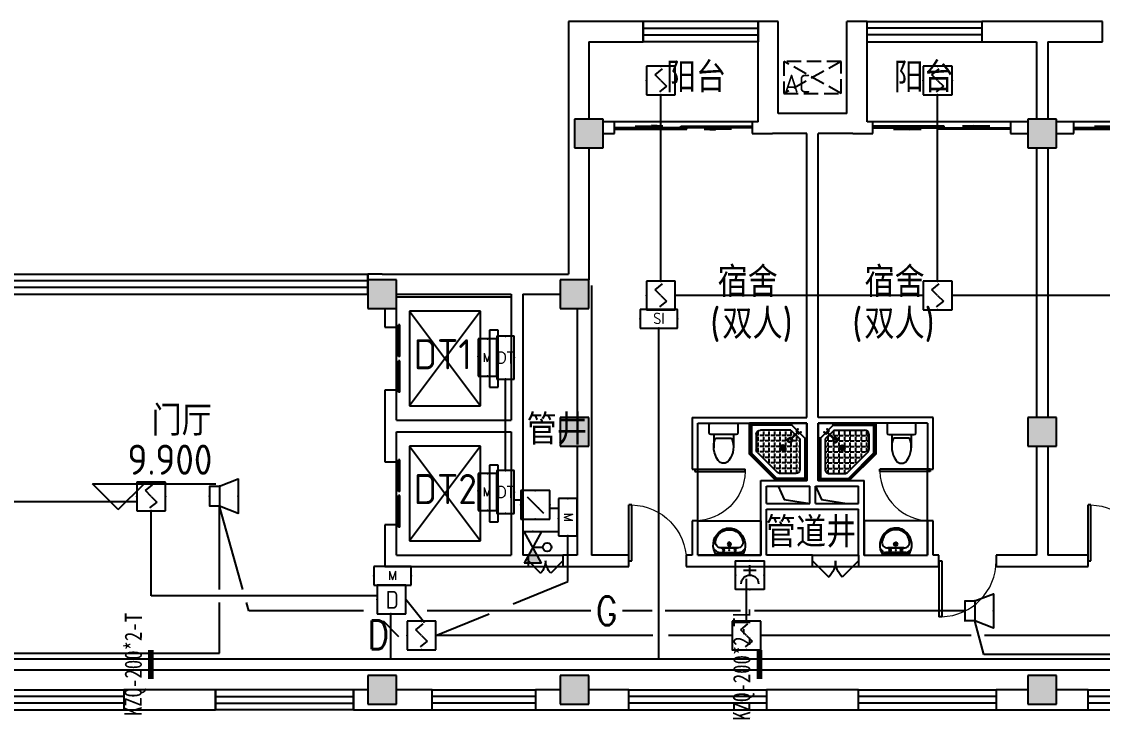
# Model space of a CAD drawing. Extents: x 1725663 to 4653551, y -550461 to 248782.
# Drawn here: x 2336162 to 2354993, y -459401 to -447237 of the extents above; entities that cross this region are included whole.
import ezdxf
from ezdxf.enums import TextEntityAlignment as Align

# ---------------------------------------------------------------- set-up
doc = ezdxf.new("R2010")
doc.units = 0
doc.header["$LTSCALE"] = 1000
doc.linetypes.add('DASH', pattern=[0.35, 0.25, -0.1])
for name, color, linetype in [('0-底图', 7, 'Continuous'), ('A-ANNO-IDEN-LEVL', 3, 'Continuous'), ('A-ANNO-TXT', 7, 'Continuous'), ('CABLETRAY', 4, 'Continuous'), ('CLAYER', 7, 'Continuous'), ('COLUMN', 255, 'Continuous'), ('DIM-消防', 3, 'Continuous'), ('DOOR_FIRE', 4, 'Continuous'), ('EQUIP-广播', 3, 'Continuous'), ('EQUIP-消防', 3, 'Continuous'), ('EQUIP-箱柜', 3, 'Continuous'), ('EVTR', 2, 'Continuous'), ('PUB_HATCH', 8, 'Continuous'), ('PUB_TEXT', 7, 'Continuous'), ('WALL', 2, 'Continuous'), ('WINDOW', 4, 'Continuous'), ('WIRE-消防', 1, 'Continuous'), ('WP_F', 1, 'Continuous'), ('抗震支吊架', 2, 'Continuous'), ('洁具', 213, 'Continuous'), ('空调外机', 211, 'Continuous')]:
    doc.layers.add(name, color=color, linetype=linetype)
doc.styles.add('_TEL_ATTDEF', font='gbenor', dxfattribs={"bigfont": 'gbcbig'})
doc.styles.add('_TEL_DIM', font='SIMPLEX', dxfattribs={"width": 0.8, "height": 3.5, "bigfont": 'HZTXT'})
doc.styles.add('HZ', font='rs.shx', dxfattribs={"width": 0.8, "bigfont": 'hztxt.shx'})
doc.styles.add('kzcad', font='', dxfattribs={"width": 0.8})
doc.styles.get("Standard").update_dxf_attribs({"font": 'geniso.shx', "bigfont": 'hztxt.shx'})
doc.styles.get('kzcad').set_extended_font_data('SimSun')

# ---------------------------------------------------------------- blocks, each defined once
blk = doc.blocks.new('$equip$00002656')
for p, q in [((-0.5, 1), (-0.5, 0)), ((0.5, 1), (-0.5, 1)), ((0.5, 0), (0.5, 1)), ((0, 0.5), (0, 0.15)), ((-0.5, 0), (0.5, 0)), ((-0.219, 0.331), (0.222, 0.331))]:
    blk.add_line(p, q)
at = {"const_width": 0.04}
blk.add_lwpolyline([(-0.5, 1), (0.5, 1), (0.5, 0), (-0.5, 0), (-0.5, 1), (0.5, 1)], dxfattribs=at)
blk.add_arc((0, 0.8), 0.3, 180, 0)
for p in [(0, 1), (-0.5, 0.5), (0.5, 0.5), (0, 0)]:
    blk.add_point(p)
at = {"color": 7, "flags": 1}
for tag, height, p in [('B', 0.4, (0.762, 0.292)), ('A', 0.00002, (0, 0))]:
    blk.add_attdef(tag, text='', height=height, dxfattribs=at).set_placement(p, align=Align.MIDDLE_CENTER)
blk = doc.blocks.new('A$C29581A72')
at = {"layer": 'EQUIP-消防', "xscale": 500, "yscale": 500, "zscale": 500}
blk.add_blockref('$equip$00002656', (358, 98), dxfattribs=at)
at = {"style": 'HZ', "flags": 1}
for tag in ['WHAT', 'SPEC', 'UNIT']:
    blk.add_attdef(tag, (375, 0), '', height=0.001, dxfattribs=at)
blk = doc.blocks.new('$equip$00002760')
for p, q in [((0.5, 0.5), (-0.5, 0.5)), ((-0.5, 0.5), (-0.5, -0.5)), ((0.5, -0.5), (0.5, 0.5)), ((-0.283, -0.283), (0.283, 0.283)), ((-0.5, -0.5), (0.5, -0.5))]:
    blk.add_line(p, q)
at = {"const_width": 0.04}
blk.add_lwpolyline([(-0.5, 0.5), (0.5, 0.5), (0.5, -0.5), (-0.5, -0.5), (-0.5, 0.5), (0.5, 0.5)], dxfattribs=at)
for p in [(0, 0.5), (-0.5, 0), (0.5, 0), (0, -0.5)]:
    blk.add_point(p)
blk.add_solid([(0.283, 0.283), (0.075, 0.124), (0.124, 0.075)])
at = {"color": 7, "flags": 1}
for tag, height, p in [('A', 0.00002, (0, 0)), ('B', 0.4, (0.755, -0.254))]:
    blk.add_attdef(tag, text='', height=height, dxfattribs=at).set_placement(p, align=Align.MIDDLE_CENTER)
blk = doc.blocks.new('$equip$00002662')
for p, q in [((-0.55, -0.95), (-0.55, -0.35)), ((-0.55, -0.35), (0.55, -0.95)), ((0.55, -0.35), (-0.55, -0.95)), ((0, -0.65), (0, -0.3)), ((0.55, -0.35), (0.55, -0.95))]:
    blk.add_line(p, q)
blk.add_circle((0, -0.15), 0.15)
for p in [(-0.002, 0), (-0.55, -0.65), (0, -0.65), (0.55, -0.65)]:
    blk.add_point(p)
blk.add_solid([(0, -0.65), (0.55, -0.95), (0.55, -0.35)])
at = {"color": 7, "flags": 1}
for tag, height, p in [('A', 0.00002, (0, 0)), ('B', 0.4, (0.834, -0.65))]:
    blk.add_attdef(tag, text='', height=height, dxfattribs=at).set_placement(p, align=Align.MIDDLE_CENTER)
blk = doc.blocks.new('$equip_U$00000157(WIN7-PC-dian)')
for p, q in [((-0.65, 0.65), (-0.65, 0)), ((0.65, 0.65), (-0.65, 0.65)), ((0.65, 0), (0.65, 0.65)), ((-0.65, 0), (0.65, 0))]:
    blk.add_line(p, q)
for p in [(0.041, 0.65), (-0.65, 0.325), (0.041, 0), (0.65, 0.325)]:
    blk.add_point(p)
at = {"color": 7, "style": '_TEL_DIM'}
blk.add_attdef('$TEXT$', text='', height=0.3, dxfattribs=at).set_placement((0.006, 0.343), align=Align.MIDDLE_CENTER)
at = {"color": 7, "style": '_TEL_DIM', "flags": 1}
for tag in ['A', 'REMARK']:
    blk.add_attdef(tag, text='', height=0.00002, dxfattribs=at).set_placement((0, 0), align=Align.MIDDLE_CENTER)
at = {"layer": 'EQUIP-消防', "color": 7, "style": '_TEL_DIM', "flags": 1}
blk.add_attdef('REMARK', text='', height=0.00002, dxfattribs=at).set_placement((0, 0), align=Align.MIDDLE_CENTER)
blk.add_attdef('REMARK', text='', height=0.00002, dxfattribs=at).set_placement((0, 0), align=Align.MIDDLE_CENTER)
blk = doc.blocks.new('$Equip$00002649')
for p, q in [((-0.5, 0.5), (-0.5, -0.5)), ((0.5, 0.5), (-0.5, 0.5)), ((-0.2, 0.2), (0.05, 0.4)), ((0.5, -0.5), (0.5, 0.5)), ((0, 0), (-0.2, 0.2)), ((0, 0), (0.2, -0.2)), ((0.2, -0.2), (-0.05, -0.4)), ((-0.5, -0.5), (0.5, -0.5))]:
    blk.add_line(p, q)
at = {"const_width": 0.02}
blk.add_lwpolyline([(-0.5, 0.5), (0.5, 0.5), (0.5, -0.5), (-0.5, -0.5), (-0.5, 0.5), (0.5, 0.5)], dxfattribs=at)
for p in [(0, 0.5), (-0.5, 0), (0.5, 0), (0, -0.5)]:
    blk.add_point(p)
at = {"color": 7, "flags": 1}
for tag, height, p in [('A', 0.00002, (0, 0)), ('B', 0.4, (0.762, -0.208))]:
    blk.add_attdef(tag, text='', height=height, dxfattribs=at).set_placement(p, align=Align.MIDDLE_CENTER)
blk = doc.blocks.new('$equip$00002982')
for p, q in [((0.35, 0.35), (1, 0.6)), ((1, 0.6), (1, -0.6)), ((0, 0.35), (0.35, 0.35)), ((0, 0.35), (0, -0.35)), ((0.35, 0.35), (0.35, -0.35)), ((0.35, -0.35), (0, -0.35)), ((1, -0.6), (0.35, -0.35))]:
    blk.add_line(p, q)
at = {"const_width": 0.04}
blk.add_lwpolyline([(0.35, 0.35), (0, 0.35), (0, -0.35), (0.35, -0.35), (1, -0.6), (1, 0.6), (0.35, 0.35), (0, 0.35)], dxfattribs=at)
for p in [(0, 0), (0.35, 0.35), (1, 0), (0.35, -0.35)]:
    blk.add_point(p)
at = {"color": 7, "style": '_TEL_DIM', "flags": 1}
for tag in ['A', 'REMARK']:
    blk.add_attdef(tag, text='', height=0.00002, dxfattribs=at).set_placement((0, 0), align=Align.MIDDLE_CENTER)
blk = doc.blocks.new('$equip$00002755')
for p, q in [((0.5, 0.5), (-0.5, 0.5)), ((-0.5, 0.5), (-0.5, -0.5)), ((0.5, -0.5), (0.5, 0.5)), ((-0.5, -0.5), (0.5, -0.5))]:
    blk.add_line(p, q)
at = {"const_width": 0.04}
blk.add_lwpolyline([(-0.5, 0.5), (0.5, 0.5), (0.5, -0.5), (-0.5, -0.5), (-0.5, 0.5), (0.5, 0.5)], dxfattribs=at)
for p in [(0, 0.5), (-0.5, 0), (0.5, 0), (-0.027, -0.5)]:
    blk.add_point(p)
at = {"color": 7}
blk.add_attdef('$TEXT$', text='', height=0.4, dxfattribs=at).set_placement((0.026, -0.008), align=Align.MIDDLE_CENTER)
at = {"color": 7, "flags": 1}
for tag, height, p in [('A', 0.00002, (0, 0)), ('B', 0.4, (0.755, -0.254))]:
    blk.add_attdef(tag, text='', height=height, dxfattribs=at).set_placement(p, align=Align.MIDDLE_CENTER)
blk = doc.blocks.new('$TelecSys$00000111')
blk.add_line((0.268, 0.268), (-0.268, -0.268))
at = {"color": 7, "style": '_TEL_DIM', "width": 0.8}
blk.add_attdef('N', text='', height=1, dxfattribs=at).set_placement((-0.212, 0.579), align=Align.MIDDLE)
blk = doc.blocks.new('$equip$00002776')
for p, q in [((0.65, 0.65), (-0.65, 0.65)), ((-0.65, 0.65), (-0.65, 0)), ((0.65, 0), (0.65, 0.65)), ((-0.65, 0), (0.65, 0))]:
    blk.add_line(p, q)
at = {"const_width": 0.04}
blk.add_lwpolyline([(-0.65, 0.65), (-0.65, 0), (0.65, 0), (0.65, 0.65), (-0.65, 0.65), (-0.65, 0)], dxfattribs=at)
for p in [(0, 0.65), (-0.65, 0.325), (0, 0), (0.65, 0.325)]:
    blk.add_point(p)
at = {"color": 7}
blk.add_attdef('$TEXT$', text='', height=0.4, dxfattribs=at).set_placement((0.006, 0.343), align=Align.MIDDLE_CENTER)
at = {"color": 7, "flags": 1}
for tag, p in [('B', (0.905, 0.246)), ('A', (0, 0))]:
    blk.add_attdef(tag, text='', height=0.4, dxfattribs=at).set_placement(p, align=Align.MIDDLE_CENTER)
blk = doc.blocks.new('$equip$00002904')
for p, q in [((0.75, 0.6), (-0.75, 0.6)), ((-0.75, 0.6), (-0.75, 0)), ((0.75, 0), (0.75, 0.6)), ((-0.75, 0), (0.75, 0))]:
    blk.add_line(p, q)
at = {"const_width": 0.04}
blk.add_lwpolyline([(-0.75, 0.6), (-0.75, 0), (0.75, 0), (0.75, 0.6), (-0.75, 0.6), (-0.75, 0)], dxfattribs=at)
for p in [(0, 0.6), (-0.75, 0.3), (0, 0), (0.75, 0.3)]:
    blk.add_point(p)
at = {"color": 7, "style": '_TEL_DIM'}
blk.add_attdef('$TEXT$', text='', height=0.4, dxfattribs=at).set_placement((0, 0.3), align=Align.MIDDLE_CENTER)
at = {"color": 7, "style": '_TEL_DIM', "flags": 1}
for tag in ['A', 'REMARK']:
    blk.add_attdef(tag, text='', height=0.00002, dxfattribs=at).set_placement((0, 0), align=Align.MIDDLE_CENTER)
blk = doc.blocks.new('1F平面-CAD导入_dwg_Drawing4_t3_dwg_$plan$00001613-474159-1F-927810-1F')
at = {"layer": '洁具'}
for p, q in [((-30, 250), (-170, 250)), ((-200, 170), (-430, 170)), ((-260, -140), (-260, 140)), ((-200, -170), (-200, -220)), ((-170, -250), (-30, -250))]:
    blk.add_line(p, q, dxfattribs=at)
for points in [[(-200, 220), (-200, 170), (-200, -170), (-430, -170)], [(0, -220), (0, 220)]]:
    blk.add_lwpolyline(points, dxfattribs=at)
for centre, radius, start, end in [((-170, 220), 30, 90, 180), ((-30, 220), 30, 0, 90), ((-590, 0), 110, 123.4509, 236.5491), ((-413, -227), 398, 67.4505, 126.6381), ((-413, 227), 398, 233.3619, 292.5495), ((-170, -220), 30, 180, 270), ((-30, -220), 30, 270, 0)]:
    blk.add_arc(centre, radius, start, end, dxfattribs=at)
blk = doc.blocks.new('$lvtry$00000169')
at = {"color": 0}
for p, q in [((259, -36), (259, 0)), ((259, -36), (36, -259)), ((276, -120), (120, -276)), ((144, -151), (291, -298)), ((151, -144), (298, -291)), ((259, -24), (976, -24)), ((259, -36), (964, -36)), ((270, -213), (270, -143)), ((276, -120), (808, -120)), ((366, -213), (366, -143)), ((462, -213), (462, -143)), ((558, -213), (558, -143)), ((655, -213), (655, -143)), ((751, -213), (751, -143)), ((847, -213), (847, -143)), ((964, -36), (976, -24)), ((964, -36), (964, -525)), ((976, -24), (976, -530)), ((36, -259), (0, -259)), ((24, -259), (24, -976)), ((36, -259), (36, -964)), ((120, -276), (120, -808)), ((120, -309), (147, -309)), ((173, -309), (173, -239)), ((173, -309), (243, -309)), ((173, -405), (173, -335)), ((183, -213), (205, -213)), ((220, -213), (243, -213)), ((270, -213), (340, -213)), ((270, -263), (270, -239)), ((270, -405), (270, -335)), ((334, -309), (340, -309)), ((366, -213), (436, -213)), ((366, -309), (366, -239)), ((366, -309), (436, -309)), ((366, -405), (366, -335)), ((462, -213), (532, -213)), ((462, -309), (462, -239)), ((462, -309), (532, -309)), ((462, -405), (462, -335)), ((558, -213), (628, -213)), ((558, -309), (558, -239)), ((558, -309), (628, -309)), ((558, -405), (558, -335)), ((655, -213), (725, -213)), ((655, -309), (655, -239)), ((655, -309), (725, -309)), ((655, -405), (655, -335)), ((751, -213), (821, -213)), ((751, -309), (751, -239)), ((751, -309), (821, -309)), ((751, -405), (751, -335)), ((847, -213), (880, -213)), ((847, -309), (847, -239)), ((847, -309), (880, -309)), ((847, -405), (847, -335)), ((880, -192), (880, -460)), ((120, -405), (147, -405)), ((120, -501), (147, -501)), ((173, -405), (243, -405)), ((173, -501), (173, -431)), ((173, -501), (243, -501)), ((173, -598), (173, -528)), ((270, -405), (340, -405)), ((270, -501), (270, -431)), ((270, -501), (340, -501)), ((270, -598), (270, -528)), ((366, -405), (379, -405)), ((366, -501), (366, -431)), ((366, -501), (436, -501)), ((366, -598), (366, -528)), ((462, -405), (532, -405)), ((462, -501), (462, -431)), ((462, -501), (532, -501)), ((462, -598), (462, -528)), ((859, -511), (511, -859)), ((964, -525), (525, -964)), ((976, -530), (530, -976)), ((558, -405), (628, -405)), ((558, -501), (558, -431)), ((558, -501), (628, -501)), ((558, -598), (558, -528)), ((655, -405), (725, -405)), ((655, -501), (655, -431)), ((655, -501), (725, -501)), ((655, -598), (655, -528)), ((751, -405), (821, -405)), ((751, -501), (751, -431)), ((751, -501), (821, -501)), ((751, -598), (751, -528)), ((847, -405), (880, -405)), ((847, -501), (847, -431)), ((847, -501), (867, -501)), ((964, -525), (976, -530)), ((120, -598), (147, -598)), ((120, -694), (147, -694)), ((173, -598), (243, -598)), ((173, -694), (173, -624)), ((173, -694), (243, -694)), ((173, -790), (173, -720)), ((270, -598), (340, -598)), ((270, -694), (270, -624)), ((270, -694), (340, -694)), ((270, -790), (270, -720)), ((366, -598), (436, -598)), ((366, -694), (366, -624)), ((366, -694), (436, -694)), ((366, -790), (366, -720)), ((462, -598), (532, -598)), ((462, -694), (462, -624)), ((462, -694), (532, -694)), ((462, -790), (462, -720)), ((558, -598), (628, -598)), ((558, -694), (558, -624)), ((558, -694), (628, -694)), ((558, -790), (558, -720)), ((655, -598), (725, -598)), ((655, -694), (655, -624)), ((655, -694), (676, -694)), ((751, -598), (773, -598)), ((120, -790), (147, -790)), ((173, -790), (243, -790)), ((173, -878), (173, -816)), ((192, -880), (460, -880)), ((270, -790), (340, -790)), ((270, -880), (270, -816)), ((366, -790), (436, -790)), ((366, -880), (366, -816)), ((462, -790), (532, -790)), ((462, -880), (462, -816)), ((558, -790), (580, -790)), ((36, -964), (24, -976)), ((24, -976), (530, -976)), ((36, -964), (525, -964)), ((525, -964), (530, -976))]:
    blk.add_line(p, q, dxfattribs=at)
blk.add_lwpolyline([(0, 0), (0, -1000), (540, -1000), (1000, -540), (1000, 0)], close=True)
for points in [[(0, 0), (0, -1000)], [(0, 0), (1000, 0)], [(1000, 0), (1000, -540)], [(136, -190), (148, -178), (132, -162), (121, -174)], [(190, -136), (178, -148), (162, -132), (174, -121)], [(1000, -540), (540, -1000)], [(0, -1000), (540, -1000)]]:
    blk.add_lwpolyline(points, close=True, dxfattribs=at)
for radius in [43.8, 31.1]:
    blk.add_circle((416, -428), radius, dxfattribs=at)
for centre, radius, start, end in [((808, -192), 72, 0, 90), ((296, -296), 40.6, 142.583, 128.4197), ((296, -296), 28.6, 145.828, 125.6599), ((808, -460), 72, 315, 0), ((192, -808), 72, 180, 270), ((460, -808), 72, 270, 315)]:
    blk.add_arc(centre, radius, start, end, dxfattribs=at)
for p in [(103, -156, 0), (156, -102, 0), (416, -428, 0)]:
    blk.add_point(p, dxfattribs=at)
blk = doc.blocks.new('$lvtry$00000178')
at = {"color": 0}
for p, q in [((-238, 0), (238, 0)), ((-214, -36), (-272, -91)), ((-180, -23), (180, -23)), ((-142, -105), (140, -105)), ((140, -105), (-142, -105)), ((216, -37), (268, -91))]:
    blk.add_line(p, q, dxfattribs=at)
blk.add_lwpolyline([(-104, -430, 0.224698), (110, -425, 0.348046), (269, -79), (239, 0), (-241, 0), (-271, -79, 0.356844)], format="xyb", close=True, dxfattribs=at)
for centre, radius in [((-100, -65), 16.3), ((1, -172), 31.6), ((100, -65), 16.3)]:
    blk.add_circle(centre, radius, dxfattribs=at)
at = {"color": 0, "lineweight": 13}
blk.add_circle((1, -172), 23, dxfattribs=at)
at = {"color": 0}
for centre, radius, start, end in [((-142, -205), 100, 90, 190.5602), ((-180, -73), 50, 90, 133.181), ((140, -205), 100, 349.4398, 90), ((180, -73), 50, 44.5607, 90), ((-1, -179), 243, 190.5602, 349.4398)]:
    blk.add_arc(centre, radius, start, end, dxfattribs=at)
for p in [(0, -65), (1, -172)]:
    blk.add_point(p, dxfattribs=at)
blk = doc.blocks.new('A$C70365C93')
at = {"layer": '洁具'}
blk.add_lwpolyline([(-1900, 2300), (-1900, 1700), (-800, 1700), (-800, 2300)], close=True, dxfattribs=at)
blk.add_blockref('$lvtry$00000178', (-1350, 2280), dxfattribs=at)
at = {"layer": '洁具', "rotation": 180}
blk.add_blockref('$lvtry$00000169', (0, 0), dxfattribs=at)
at = {"layer": '洁具', "extrusion": (0, 0, -1), "xscale": -1, "zscale": -1, "rotation": 90}
blk.add_blockref('1F平面-CAD导入_dwg_Drawing4_t3_dwg_$plan$00001613-474159-1F-927810-1F', (1450, 0), dxfattribs=at)
blk = doc.blocks.new('A$Cf5a72a1b')
at = {"layer": '空调外机', "linetype": 'DASH'}
for p, q in [((1000, 563), (0, 0)), ((1000, 0), (0, 563))]:
    blk.add_line(p, q, dxfattribs=at)
blk.add_lwpolyline([(1000, 563), (0, 563), (0, 0), (1000, 0)], close=True, dxfattribs=at)
at = {"layer": 'PUB_TEXT'}
blk.add_text('AC', height=315, dxfattribs=at).set_placement((5, 18))
blk = doc.blocks.new('$WINLIB2D$00000001')
at = {"color": 0}
for points in [[(-0.5, 0.5), (-0.5, -0.5)], [(-0.5, 0.5), (0.5, 0.5)], [(0.5, -0.5), (0.5, 0.5)], [(0.5, 0.1667), (-0.5, 0.1667)], [(0.5, -0.1667), (-0.5, -0.1667)], [(-0.5, -0.5), (0.5, -0.5)]]:
    blk.add_lwpolyline(points, dxfattribs=at)
blk = doc.blocks.new('$DorLib2D$00000131')
at = {"color": 0, "linetype": 'Continuous'}
for p, q in [((0.15, 0.125), (0.2319, 0.1973)), ((0.2319, 0.1973), (0.2319, 0.125)), ((-0.5, 0.125), (-0.5, 0)), ((0.0192, 0.125), (-0.5, 0.125)), ((0.0192, 0), (0.0192, 0.125)), ((0.35, 0.125), (0.15, 0.125)), ((-0.5, 0), (0.0192, 0)), ((-0.024, 0), (0.5, 0)), ((-0.024, -0.125), (-0.024, 0)), ((0.5, 0), (0.5, -0.125)), ((-0.35, -0.125), (-0.15, -0.125)), ((-0.2319, -0.1973), (-0.2319, -0.125)), ((-0.15, -0.125), (-0.2319, -0.1973)), ((0.5, -0.125), (-0.024, -0.125))]:
    blk.add_line(p, q, dxfattribs=at)
blk = doc.blocks.new('$DorLib2D$00000116')
at = {"color": 0}
for p, q in [((-0.5, 0), (-0.146, 0.354)), ((0.5, 0), (0.146, 0.354))]:
    blk.add_line(p, q, dxfattribs=at)
for centre, start, end in [((-0.5, 0), 0, 45), ((0.5, 0), 135, 180)]:
    blk.add_arc(centre, 0.5, start, end, dxfattribs=at)
blk = doc.blocks.new('$DORLIB2D$00000127')
at = {"color": 0}
for points in [[(-0.533, 0.795), (-0.533, 0.69)], [(-0.033, 0.795), (-0.533, 0.795)], [(-0.033, 0.69), (-0.533, 0.69)], [(-0.033, 0.795), (-0.033, 0.69)], [(0.533, 0.795), (0.033, 0.795)], [(0.033, 0.795), (0.033, 0.69)], [(0.533, 0.69), (0.033, 0.69)], [(0.533, 0.795), (0.533, 0.69)], [(0.5, 0.5), (-0.5, 0.5)]]:
    blk.add_lwpolyline(points, dxfattribs=at)
blk = doc.blocks.new('$DorLib2D$00000001')
for p, q in [((0.45, 0.975), (0.5, 0.975)), ((0.45, 0), (0.45, 0.975)), ((0.5, 0), (0.5, 0.975)), ((0.5, 0), (0.45, 0))]:
    blk.add_line(p, q)
at = {"lineweight": 13}
blk.add_arc((0.475, 0), 0.975, 91.4693, 180, dxfattribs=at)
blk = doc.blocks.new('gkhkjk')
at = {"layer": 'PUB_HATCH'}
for points in [[(1557157, -367803.8), (1556657, -367803.8), (1556657, -368303.8), (1557157, -368303.8)], [(1565057, -367803.8), (1564557, -367803.8), (1564557, -368303.8), (1565057, -368303.8)], [(1553557, -370603.8), (1553057, -370603.8), (1553057, -371103.8), (1553557, -371103.8)], [(1556907, -370603.8), (1556407, -370603.8), (1556407, -371103.8), (1556907, -371103.8)], [(1556907, -373003.8), (1556407, -373003.8), (1556407, -373503.8), (1556907, -373503.8)], [(1565057, -373003.8), (1564557, -373003.8), (1564557, -373503.8), (1565057, -373503.8)], [(1553557, -377503.8), (1553057, -377503.8), (1553057, -378003.8), (1553557, -378003.8)], [(1556907, -377503.8), (1556407, -377503.8), (1556407, -378003.8), (1556907, -378003.8)], [(1565057, -377503.8), (1564557, -377503.8), (1564557, -378003.8), (1565057, -378003.8)]]:
    blk.add_hatch(color=256, dxfattribs=at).paths.add_polyline_path(points)
blk.add_line((1553557, -370903.8), (1555557, -370903.8))
for points in [[(1560207, -374203.8), (1560310.6, -374434.1), (1560757, -374503.8)], [(1560857, -374203.8), (1560960.6, -374434.1), (1561407, -374503.8)]]:
    blk.add_lwpolyline(points)
at = {"layer": 'A-ANNO-IDEN-LEVL'}
for p, q in [((1548709, -374610.3), (1548259, -374160.3)), ((1548259, -374160.3), (1550409.9, -374160.3)), ((1548709, -374610.3), (1549159, -374160.3))]:
    blk.add_line(p, q, dxfattribs=at)
at = {"layer": 'COLUMN'}
for p, q in [((1557157, -367803.8), (1556657, -367803.8)), ((1556657, -367803.8), (1556657, -368303.8)), ((1557157, -368303.8), (1557157, -367803.8)), ((1565057, -367803.8), (1564557, -367803.8)), ((1564557, -367803.8), (1564557, -368303.8)), ((1565057, -368303.8), (1565057, -367803.8)), ((1556657, -368303.8), (1557157, -368303.8)), ((1564557, -368303.8), (1565057, -368303.8)), ((1553557, -370603.8), (1553057, -370603.8)), ((1553057, -370603.8), (1553057, -371103.8)), ((1553557, -371103.8), (1553557, -370603.8)), ((1556907, -370603.8), (1556407, -370603.8)), ((1556407, -370603.8), (1556407, -371103.8)), ((1556907, -371103.8), (1556907, -370603.8)), ((1553057, -371103.8), (1553557, -371103.8)), ((1556407, -371103.8), (1556907, -371103.8)), ((1556907, -373003.8), (1556407, -373003.8)), ((1556407, -373003.8), (1556407, -373503.8)), ((1556907, -373503.8), (1556907, -373003.8)), ((1565057, -373003.8), (1564557, -373003.8)), ((1564557, -373003.8), (1564557, -373503.8)), ((1565057, -373503.8), (1565057, -373003.8)), ((1556407, -373503.8), (1556907, -373503.8)), ((1564557, -373503.8), (1565057, -373503.8)), ((1553557, -377503.8), (1553057, -377503.8)), ((1553057, -377503.8), (1553057, -378003.8)), ((1553557, -378003.8), (1553557, -377503.8)), ((1556907, -377503.8), (1556407, -377503.8)), ((1556407, -377503.8), (1556407, -378003.8)), ((1556907, -378003.8), (1556907, -377503.8)), ((1565057, -377503.8), (1564557, -377503.8)), ((1564557, -377503.8), (1564557, -378003.8)), ((1565057, -378003.8), (1565057, -377503.8)), ((1553057, -378003.8), (1553557, -378003.8)), ((1556407, -378003.8), (1556907, -378003.8)), ((1564557, -378003.8), (1565057, -378003.8))]:
    blk.add_line(p, q, dxfattribs=at)
at = {"layer": 'DOOR_FIRE'}
for p, q in [((1555857, -375403.8), (1556457, -375403.8)), ((1560807, -375403.8), (1561607, -375403.8)), ((1555857, -375603.8), (1556457, -375603.8)), ((1560807, -375603.8), (1561607, -375603.8))]:
    blk.add_line(p, q, dxfattribs=at)
at = {"layer": 'EVTR'}
for p, q in [((1553782, -371153.8), (1555022, -372803.8)), ((1555022, -371153.8), (1553782, -372803.8)), ((1553782, -371153.8), (1553782, -372803.8)), ((1555022, -371153.8), (1553782, -371153.8)), ((1555022, -372803.8), (1555022, -371153.8)), ((1555177, -371483.8), (1555177, -372473.8)), ((1555332, -371483.8), (1555177, -371483.8)), ((1555332, -372473.8), (1555332, -371483.8)), ((1555177, -372473.8), (1555332, -372473.8)), ((1553782, -372803.8), (1555022, -372803.8)), ((1553782, -373503.8), (1555022, -375153.8)), ((1555022, -373503.8), (1553782, -375153.8)), ((1553782, -373503.8), (1553782, -375153.8)), ((1555022, -373503.8), (1553782, -373503.8)), ((1555022, -375153.8), (1555022, -373503.8)), ((1555177, -373833.8), (1555177, -374823.8)), ((1555332, -373833.8), (1555177, -373833.8)), ((1555332, -374823.8), (1555332, -373833.8)), ((1555177, -374823.8), (1555332, -374823.8)), ((1553782, -375153.8), (1555022, -375153.8))]:
    blk.add_line(p, q, dxfattribs=at)
at = {"layer": 'WALL'}
for p, q in [((1557857, -366103.8), (1556557, -366103.8)), ((1556557, -366103.8), (1556557, -367903.8)), ((1557857, -366453.8), (1557857, -366103.8)), ((1560207, -366103.8), (1559857, -366103.8)), ((1559857, -366103.8), (1559857, -366453.8)), ((1560207, -367703.8), (1560207, -366103.8)), ((1561407, -367703.8), (1561407, -366103.8)), ((1561757, -366103.8), (1561407, -366103.8)), ((1561757, -366453.8), (1561757, -366103.8)), ((1564807, -366103.8), (1563757, -366103.8)), ((1563757, -366103.8), (1563757, -366453.8)), ((1565857, -366103.8), (1564807, -366103.8)), ((1565857, -366453.8), (1565857, -366103.8)), ((1556907, -366453.8), (1557857, -366453.8)), ((1556907, -366453.8), (1556907, -367803.8)), ((1559857, -367853.8), (1559857, -366453.8)), ((1561757, -367853.8), (1561757, -366453.8)), ((1563757, -366453.8), (1564707, -366453.8)), ((1564707, -366453.8), (1564707, -367803.8)), ((1564907, -366453.8), (1565857, -366453.8)), ((1564907, -366453.8), (1564907, -367803.8)), ((1560807, -367703.8), (1560207, -367703.8)), ((1561407, -367703.8), (1560807, -367703.8)), ((1556557, -367903.8), (1556557, -370503.8)), ((1557357, -367853.8), (1557157, -367853.8)), ((1557357, -368053.8), (1557357, -367853.8)), ((1559857, -367853.8), (1559757, -367853.8)), ((1559757, -367853.8), (1559757, -368053.8)), ((1561857, -367853.8), (1561757, -367853.8)), ((1561857, -368053.8), (1561857, -367853.8)), ((1564557, -367853.8), (1564257, -367853.8)), ((1564257, -367853.8), (1564257, -368053.8)), ((1565357, -367853.8), (1565057, -367853.8)), ((1565357, -368053.8), (1565357, -367853.8)), ((1557157, -368053.8), (1557357, -368053.8)), ((1559757, -368053.8), (1560107, -368053.8)), ((1560707, -368053.8), (1560107, -368053.8)), ((1560707, -373003.8), (1560707, -368053.8)), ((1561507, -368053.8), (1560907, -368053.8)), ((1560907, -373003.8), (1560907, -368053.8)), ((1561507, -368053.8), (1561857, -368053.8)), ((1564257, -368053.8), (1564557, -368053.8)), ((1565057, -368053.8), (1565357, -368053.8)), ((1556907, -368303.8), (1556907, -370603.8)), ((1564707, -368303.8), (1564707, -373003.8)), ((1564907, -368303.8), (1564907, -373003.8)), ((1553307, -370503.8), (1553057, -370503.8)), ((1553057, -370503.8), (1553057, -370603.8)), ((1553307, -370503.8), (1555657, -370503.8)), ((1555657, -370503.8), (1556557, -370503.8)), ((1556957, -370703.8), (1556957, -373253.8)), ((1553557, -370853.8), (1555557, -370853.8)), ((1555557, -370853.8), (1555557, -373053.8)), ((1555757, -370853.8), (1556407, -370853.8)), ((1555757, -370853.8), (1555757, -373153.8)), ((1553357, -371103.8), (1553357, -371428.8)), ((1553557, -371428.8), (1553557, -371103.8)), ((1556707, -371103.8), (1556707, -373003.8)), ((1553357, -371428.8), (1553557, -371428.8)), ((1553557, -372528.8), (1553357, -372528.8)), ((1553357, -372528.8), (1553357, -373153.8)), ((1553557, -373053.8), (1553557, -372528.8)), ((1558707, -373003.8), (1560707, -373003.8)), ((1558707, -373003.8), (1558707, -373903.8)), ((1562907, -373003.8), (1560907, -373003.8)), ((1562907, -373903.8), (1562907, -373003.8)), ((1553357, -373153.8), (1553357, -373778.8)), ((1553557, -373053.8), (1555557, -373053.8)), ((1555757, -373153.8), (1555757, -375403.8)), ((1558807, -373103.8), (1560707, -373103.8)), ((1558807, -373903.8), (1558807, -373103.8)), ((1560707, -374103.8), (1560707, -373103.8)), ((1560907, -374103.8), (1560907, -373103.8)), ((1562807, -373103.8), (1560907, -373103.8)), ((1562807, -373103.8), (1562807, -373903.8)), ((1553557, -373778.8), (1553557, -373253.8)), ((1553557, -373253.8), (1555557, -373253.8)), ((1555557, -373253.8), (1555557, -375403.8)), ((1556957, -373253.8), (1556957, -375403.8)), ((1556707, -373503.8), (1556707, -375403.8)), ((1564707, -373503.8), (1564707, -375403.8)), ((1564907, -373503.8), (1564907, -375403.8)), ((1553357, -373778.8), (1553557, -373778.8)), ((1558707, -373903.8), (1558807, -373903.8)), ((1562807, -373903.8), (1562907, -373903.8)), ((1559907, -374103.8), (1560707, -374103.8)), ((1559907, -374603.8), (1559907, -374103.8)), ((1560907, -374103.8), (1561707, -374103.8)), ((1561707, -374603.8), (1561707, -374103.8)), ((1560007, -374203.8), (1560757, -374203.8)), ((1560007, -374503.8), (1560007, -374203.8)), ((1560757, -374503.8), (1560757, -374203.8)), ((1560857, -374203.8), (1561607, -374203.8)), ((1560857, -374503.8), (1560857, -374203.8)), ((1561607, -374503.8), (1561607, -374203.8)), ((1560007, -374503.8), (1560757, -374503.8)), ((1560857, -374503.8), (1561607, -374503.8)), ((1559907, -375403.8), (1559907, -374603.8)), ((1560007, -374603.8), (1560807, -374603.8)), ((1560007, -375403.8), (1560007, -374603.8)), ((1560807, -374603.8), (1561607, -374603.8)), ((1561607, -375403.8), (1561607, -374603.8)), ((1561707, -375403.8), (1561707, -374603.8)), ((1553557, -374878.8), (1553357, -374878.8)), ((1553357, -374878.8), (1553357, -375603.8)), ((1553557, -375403.8), (1553557, -374878.8)), ((1558807, -374803.8), (1558707, -374803.8)), ((1558707, -374803.8), (1558707, -375403.8)), ((1558807, -375403.8), (1558807, -374803.8)), ((1562907, -374803.8), (1562807, -374803.8)), ((1562807, -374803.8), (1562807, -375403.8)), ((1562907, -375403.8), (1562907, -374803.8)), ((1553557, -375403.8), (1555557, -375403.8)), ((1555857, -375403.8), (1555757, -375403.8)), ((1555857, -375603.8), (1555857, -375403.8)), ((1556707, -375403.8), (1556457, -375403.8)), ((1556457, -375403.8), (1556457, -375603.8)), ((1557607, -375403.8), (1556957, -375403.8)), ((1557607, -375603.8), (1557607, -375403.8)), ((1558707, -375403.8), (1558607, -375403.8)), ((1558607, -375403.8), (1558607, -375603.8)), ((1558807, -375403.8), (1559907, -375403.8)), ((1560807, -375403.8), (1560007, -375403.8)), ((1560807, -375603.8), (1560807, -375403.8)), ((1561607, -375403.8), (1561607, -375603.8)), ((1561707, -375403.8), (1562807, -375403.8)), ((1563007, -375403.8), (1562907, -375403.8)), ((1563007, -375603.8), (1563007, -375403.8)), ((1564707, -375403.8), (1564007, -375403.8)), ((1564007, -375403.8), (1564007, -375603.8)), ((1565607, -375403.8), (1564907, -375403.8)), ((1565607, -375603.8), (1565607, -375403.8)), ((1553357, -375603.8), (1555657, -375603.8)), ((1555657, -375603.8), (1555857, -375603.8)), ((1556457, -375603.8), (1556807, -375603.8)), ((1556807, -375603.8), (1557607, -375603.8)), ((1558607, -375603.8), (1558707, -375603.8)), ((1558707, -375603.8), (1559907, -375603.8)), ((1559907, -375603.8), (1560807, -375603.8)), ((1561607, -375603.8), (1561707, -375603.8)), ((1561707, -375603.8), (1562907, -375603.8)), ((1562907, -375603.8), (1563007, -375603.8)), ((1564007, -375603.8), (1564807, -375603.8)), ((1564807, -375603.8), (1565607, -375603.8)), ((1550407, -377753.8), (1548807, -377753.8)), ((1548807, -377753.8), (1548807, -378103.8)), ((1550407, -378103.8), (1550407, -377753.8)), ((1553057, -377753.8), (1552807, -377753.8)), ((1552807, -377753.8), (1552807, -378103.8)), ((1554182, -377753.8), (1553557, -377753.8)), ((1554182, -378103.8), (1554182, -377753.8)), ((1556407, -377753.8), (1555982, -377753.8)), ((1555982, -377753.8), (1555982, -378103.8)), ((1557607, -377753.8), (1556907, -377753.8)), ((1557607, -378103.8), (1557607, -377753.8)), ((1561607, -377753.8), (1560007, -377753.8)), ((1560007, -377753.8), (1560007, -378103.8)), ((1561607, -378103.8), (1561607, -377753.8)), ((1564557, -377753.8), (1564007, -377753.8)), ((1564007, -377753.8), (1564007, -378103.8)), ((1565607, -377753.8), (1565057, -377753.8)), ((1565607, -378103.8), (1565607, -377753.8)), ((1548807, -378103.8), (1550407, -378103.8)), ((1552807, -378103.8), (1553307, -378103.8)), ((1553307, -378103.8), (1554182, -378103.8)), ((1555982, -378103.8), (1556657, -378103.8)), ((1556657, -378103.8), (1557607, -378103.8)), ((1560007, -378103.8), (1561607, -378103.8)), ((1564007, -378103.8), (1564807, -378103.8)), ((1564807, -378103.8), (1565607, -378103.8))]:
    blk.add_line(p, q, dxfattribs=at)
at = {"layer": 'WINDOW'}
for p, q in [((1559757, -367853.8), (1557357, -367853.8)), ((1564257, -367853.8), (1561857, -367853.8)), ((1567757, -367853.8), (1565357, -367853.8)), ((1558807, -374803.8), (1558807, -373903.8)), ((1562807, -374803.8), (1562807, -373903.8))]:
    blk.add_line(p, q, dxfattribs=at)
blk.add_blockref('A$Cf5a72a1b', (1560307.5, -367360))
at = {"xscale": -1, "rotation": 180}
blk.add_blockref('A$C70365C93', (1560707, -373103.8), dxfattribs=at)
at = {"rotation": 180}
blk.add_blockref('A$C70365C93', (1560907, -373103.8), dxfattribs=at)
at = {"layer": 'DOOR_FIRE', "zscale": 200}
for p, xscale, yscale in [((1556157, -375503.8), 600, -600), ((1561207, -375503.8), 800, -800)]:
    blk.add_blockref('$DorLib2D$00000116', p, dxfattribs=dict(at, xscale=xscale, yscale=yscale))
at = {"layer": 'WINDOW'}
for name, p, xscale, yscale, zscale, rotation in [('$WINLIB2D$00000001', (1558857, -366278.8), 2000, 350, 2000, 180), ('$WINLIB2D$00000001', (1562757, -366278.8), -2000, 350, -2000, 180), ('$DorLib2D$00000131', (1558557, -367953.8), 2400, -200, 2400, 180), ('$DorLib2D$00000131', (1563057, -367953.8), -2400, -200, -2400, 180), ('$DorLib2D$00000131', (1566557, -367953.8), 2400, -200, 2400, 180), ('$DORLIB2D$00000127', (1553457, -371978.8), 1100, 200, 1100, 270), ('$DORLIB2D$00000127', (1553457, -374328.8), 1100, 200, 1100, 270), ('$DorLib2D$00000001', (1558757, -374353.8), 900, -900, 900, 90), ('$DorLib2D$00000001', (1562857, -374353.8), 900, 900, 900, 90)]:
    blk.add_blockref(name, p, dxfattribs=dict(at, xscale=xscale, yscale=yscale, zscale=zscale, rotation=rotation))
for name, p, xscale, yscale, zscale in [('$WINLIB2D$00000001', (1549582, -370678.8), 6950.000000047032, 350, 6950.000000047032), ('$DorLib2D$00000001', (1558107, -375503.8), -1000, 1000, -1000), ('$DorLib2D$00000001', (1566107, -375503.8), -1000, 1000, -1000), ('$DorLib2D$00000001', (1563507, -375503.8), -1000, -1000, -1000), ('$WINLIB2D$00000001', (1547607, -377928.8), 2400, -350, 2400), ('$WINLIB2D$00000001', (1551607, -377928.8), -2400, -350, -2400), ('$WINLIB2D$00000001', (1555082, -377928.8), 1800, -350, 1800), ('$WINLIB2D$00000001', (1558807, -377928.8), 2400, -350, 2400), ('$WINLIB2D$00000001', (1562807, -377928.8), 2400, -350, 2400), ('$WINLIB2D$00000001', (1566807, -377928.8), 2400, -350, 2400)]:
    blk.add_blockref(name, p, dxfattribs=dict(at, xscale=xscale, yscale=yscale, zscale=zscale))
at = {"layer": 'A-ANNO-TXT', "color": 7}
blk.add_text('9.900', height=525, dxfattribs=at).set_placement((1548870.9, -374002.8))
at = {"layer": 'CLAYER'}
for s, p in [('管井', (1555827, -373475.8)), ('管道井', (1559992.3, -375266.8))]:
    blk.add_text(s, height=525, dxfattribs=at).set_placement(p)
at = {"layer": 'PUB_TEXT'}
for s, p in [('阳台', (1558252.3, -367335.7)), ('阳台', (1562219.5, -367335.7)), ('宿舍', (1559152.3, -370903.5)), ('宿舍', (1561711.1, -370903.5)), ('(', (1559024.6, -371636.2)), ('双人', (1559234.6, -371636.2)), (')', (1560284.6, -371636.2)), ('(', (1561499.1, -371636.2)), ('双人', (1561709.1, -371636.2)), (')', (1562759.1, -371636.2)), ('DT1', (1553858, -372164.9)), ('门厅', (1549290.4, -373321.5)), ('DT2', (1553858, -374514.9))]:
    blk.add_text(s, height=525, dxfattribs=at).set_placement(p)

msp = doc.modelspace()

# ---------------------------------------------------------------- linework, layer by layer
at = {"layer": 'CABLETRAY'}
for p, q in [((2334264, -458344), (2381426, -458344)), ((2334264, -458344), (2381426, -458344)), ((2381426, -458544), (2334264, -458544)), ((2381426, -458544), (2334264, -458544))]:
    msp.add_line(p, q, dxfattribs=at)
at = {"layer": 'WIRE-消防'}
for p, q in [((2347301, -451760, 4200), (2347301, -448512, 4200)), ((2352123, -451760, 4200), (2352123, -448512, 4200)), ((2351873, -452010, 4200), (2347551, -452010, 4200)), ((2355293, -452010, 4200), (2352373, -452010, 4200)), ((2347264, -458344), (2347264, -452582)), ((2344593, -455062), (2344593, -453469)), ((2334992, -455602), (2338168, -455602, 4200)), ((2340019, -457136), (2339613, -455685)), ((2339613, -457136), (2339613, -455685)), ((2344743, -455574), (2344863, -455574)), ((2338418, -457249, 4200), (2338418, -455763, 4200)), ((2345363, -455721), (2345518, -455721)), ((2345221, -456125), (2345518, -456125)), ((2345680, -456998), (2345680, -456203)), ((2344727, -457387, 1741), (2345680, -456998)), ((2348792, -457687, 4200), (2348792, -456952, 4200)), ((2342358, -457249), (2338418, -457249, 4200)), ((2339613, -458249), (2339613, -457361)), ((2340124, -457510), (2340082, -457361)), ((2343182, -457716, 4200), (2342858, -457312)), ((2342117, -457510), (2340124, -457510)), ((2342594, -458344), (2342594, -457562)), ((2346080, -457510), (2343226, -457510)), ((2343381, -457937, 4200), (2344307, -457559, 2509)), ((2347151, -457510), (2346633, -457510)), ((2348687, -457510), (2347376, -457510)), ((2352594, -457510), (2348929, -457510)), ((2352927, -458269), (2352769, -457685)), ((2347163, -457937, 4200), (2343381, -457937, 4200)), ((2348542, -457937, 4200), (2347436, -457937, 4200)), ((2352704, -457937, 4200), (2349042, -457937, 4200)), ((2357038, -457937, 4200), (2352938, -457937, 4200)), ((2335005, -458249), (2339613, -458249)), ((2357032, -458269), (2352927, -458269))]:
    msp.add_line(p, q, dxfattribs=at)
at = {"layer": '抗震支吊架', "color": 2, "const_width": 100}
for points in [[(2338416, -458694), (2338416, -458194)], [(2349018, -458694), (2349018, -458194)]]:
    msp.add_lwpolyline(points, dxfattribs=at)

# ---------------------------------------------------------------- block references
at = {"layer": '0-底图'}
msp.add_blockref('gkhkjk', (789136, -81133), dxfattribs=at)
at = {"layer": 'DIM-消防'}
ref = msp.add_blockref('$TelecSys$00000111', (2342594, -457819), dxfattribs=dict(at, xscale=500, yscale=500, zscale=500, rotation=90))
ref.add_attrib('N', 'D', dxfattribs={"layer": '0', "color": 7, "height": 500, "style": '_TEL_DIM', "width": 0.8}).set_placement((2342378, -457925), align=Align.MIDDLE)
at = {"layer": 'EQUIP-广播', "xscale": 500, "yscale": 500, "zscale": 500}
for p in [(2339438, -455510), (2352594, -457510)]:
    msp.add_blockref('$equip$00002982', p, dxfattribs=at)
at = {"layer": 'EQUIP-消防', "xscale": 500, "yscale": 500, "zscale": 500}
for p in [(2347301, -448262, 4200), (2352123, -448262, 4200), (2347301, -452010, 4200), (2352123, -452010, 4200), (2338418, -455513, 4200), (2343131, -457937, 4200), (2348792, -457937, 4200)]:
    msp.add_blockref('$Equip$00002649', p, dxfattribs=at)
for name, p, values in [('$equip$00002776', (2347264, -452582), {'$TEXT$': 'SI'}), ('$equip_U$00000157(WIN7-PC-dian)', (2342623, -457062), {'$TEXT$': 'M'})]:
    msp.add_blockref(name, p, dxfattribs=at).add_auto_attribs(values)
at = {"layer": 'EQUIP-消防'}
ref = msp.add_blockref('$equip_U$00000157(WIN7-PC-dian)', (2344443, -453094), dxfattribs=dict(at, xscale=500, yscale=500, zscale=500, rotation=90))
ref.add_attrib('$TEXT$', 'M', dxfattribs={"layer": '0', "color": 7, "height": 150, "style": '_TEL_DIM'}).set_placement((2344271, -453090), align=Align.MIDDLE_CENTER)
ref = msp.add_blockref('$equip_U$00000157(WIN7-PC-dian)', (2344443, -455437), dxfattribs=dict(at, xscale=500, yscale=500, zscale=500, rotation=90))
ref.add_attrib('$TEXT$', 'M', dxfattribs={"layer": '0', "color": 7, "height": 150, "style": '_TEL_DIM'}).set_placement((2344271, -455434), align=Align.MIDDLE_CENTER)
at = {"layer": 'EQUIP-消防', "xscale": 500, "yscale": 500, "zscale": 500, "rotation": 270}
for name, p in [('$equip$00002760', (2345113, -455662)), ('$equip$00002662', (2345396, -456400))]:
    msp.add_blockref(name, p, dxfattribs=at)
msp.add_blockref('$equip_U$00000157(WIN7-PC-dian)', (2345518, -455878), dxfattribs=at).add_auto_attribs({'$TEXT$': 'M'})
at = {"layer": 'EQUIP-消防'}
ref = msp.add_blockref('$equip$00002755', (2342608, -457312), dxfattribs=dict(at, xscale=500, yscale=500, zscale=500))
ref.add_attrib('$TEXT$', 'D', dxfattribs={"layer": '0', "color": 7, "height": 312, "style": '_TEL_ATTDEF'}).set_placement((2342621, -457316), align=Align.MIDDLE_CENTER)
at = {"layer": 'EQUIP-箱柜'}
ref = msp.add_blockref('$equip$00002904', (2344743, -453094), dxfattribs=dict(at, xscale=500, yscale=500, zscale=500, rotation=90))
ref.add_attrib('$TEXT$', 'DT', dxfattribs={"layer": '0', "color": 7, "height": 200, "style": '_TEL_DIM'}).set_placement((2344593, -453094), align=Align.MIDDLE_CENTER)
ref = msp.add_blockref('$equip$00002904', (2344743, -455437), dxfattribs=dict(at, xscale=500, yscale=500, zscale=500, rotation=90))
ref.add_attrib('$TEXT$', 'DT', dxfattribs={"layer": '0', "color": 7, "height": 200, "style": '_TEL_DIM'}).set_placement((2344593, -455437), align=Align.MIDDLE_CENTER)
at = {"layer": 'WP_F', "xscale": -1, "rotation": 180}
msp.add_blockref('A$C29581A72', (2348493, -456537), dxfattribs=at)

# ---------------------------------------------------------------- texts
at = {"layer": 'DIM-消防', "style": '_TEL_DIM', "width": 0.8}
msp.add_text('G', height=500, dxfattribs=at).set_placement((2346356, -457510), align=Align.MIDDLE_CENTER)
at = {"layer": '抗震支吊架', "color": 2, "style": 'kzcad', "width": 0.8}
for s, p in [('KZQ-200*2-T', (2338256, -458444)), ('KZQ-200*2-TL', (2348858, -458444))]:
    msp.add_text(s, height=300, rotation=89.8854, dxfattribs=at).set_placement(p, align=Align.CENTER)

doc.saveas('drawing.dxf')
